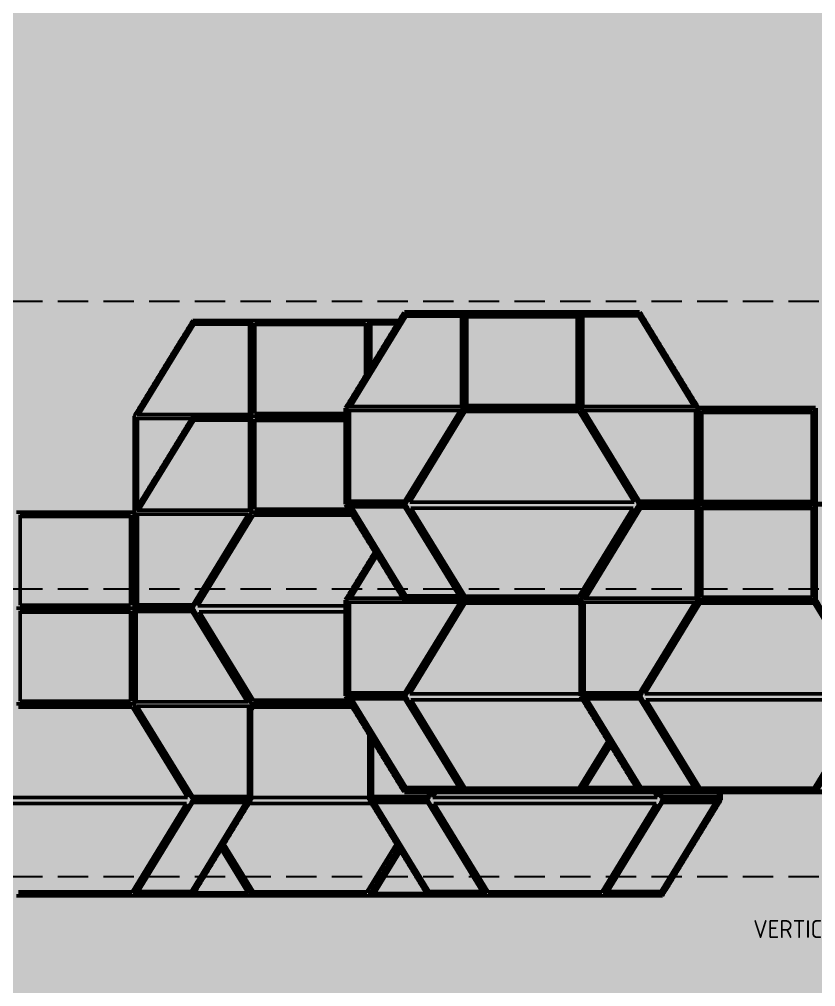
# Model space of a CAD drawing. Header units: millimetres. Extents: x 401 to 30661, y 2016 to 22119.
# Drawn here: x 14839 to 15503, y 8406 to 9213 of the extents above; entities that cross this region are included whole.
import ezdxf

# ---------------------------------------------------------------- set-up
doc = ezdxf.new("R2010")
doc.units = ezdxf.units.MM
doc.linetypes.add('DASHEDX2', pattern=[38.1, 25.4, -12.7])
for name, color, linetype, lineweight, true_color in [('1ST', 51, 'Continuous', 50, 0x7debff), ('2ND', 201, 'Continuous', 35, 0x39ffb0), ('3RD', 140, 'Continuous', 25, 0x7debff), ('4TH DETAILS', 125, 'Continuous', 15, 0x39ffb0), ('TEXTS', 210, 'Continuous', 25, 0xe0f9ff)]:
    doc.layers.add(name, color=color, linetype=linetype, lineweight=lineweight, true_color=true_color)
doc.layers.add('BACKGROUND', color=7, linetype='Continuous', true_color=0x000000)
for name, color, linetype, lineweight, true_color, transparency in [('GLOW-CYAN', 7, 'Continuous', 100, 0x7debff, 0.8), ('GLOW-CYAN-2', 7, 'Continuous', 50, 0x7debff, 0.8), ('GLOW-EMERALD', 7, 'Continuous', 70, 0x39ffb0, 0.8), ('GLOW-EMERALD-2', 7, 'Continuous', 30, 0x39ffb0, 0.8)]:
    doc.layers.add(name, color=color, linetype=linetype, lineweight=lineweight, true_color=true_color, transparency=transparency)
doc.styles.get("Standard").update_dxf_attribs({"font": 'arial.ttf'})

msp = doc.modelspace()

# ---------------------------------------------------------------- hatches: boundary and pattern name
at = {"layer": 'BACKGROUND'}
h = msp.add_hatch(color=256, dxfattribs=at)
h.dxf.hatch_style = 1
h.paths.add_polyline_path([(400.723, 2015.745), (30660.634, 2015.745), (30660.634, 22119.328), (400.723, 22119.328)])

# ---------------------------------------------------------------- linework, layer by layer
at = {"layer": '1ST', "linetype": 'Continuous'}
for points in [[(15160.304, 8968.413), (15111.314, 8888.413)], [(15209.294, 8968.413), (15160.304, 8968.413)], [(15209.294, 8968.413), (15307.274, 8968.413)], [(15209.294, 8968.413), (15209.294, 8888.413)], [(15307.274, 8968.413), (15356.263, 8968.413)], [(15307.274, 8968.413), (15307.274, 8888.413)], [(15356.263, 8968.413), (15405.253, 8888.413)], [(15111.314, 8808.413), (15111.314, 8888.413)], [(15160.304, 8808.413), (15209.294, 8888.413)], [(15209.294, 8888.413), (15307.274, 8888.413)], [(15307.274, 8888.413), (15356.263, 8808.413)], [(15405.253, 8888.413), (15503.233, 8888.413)], [(15405.253, 8888.413), (15405.253, 8808.413)], [(15503.233, 8888.413), (15503.233, 8808.413)], [(15111.314, 8808.413), (15160.304, 8808.413)], [(15111.314, 8808.413), (15160.304, 8728.413)], [(15160.304, 8808.413), (15209.294, 8728.413)], [(15356.263, 8808.413), (15307.274, 8728.413)], [(15405.253, 8808.413), (15356.263, 8808.413)], [(15405.253, 8808.413), (15503.233, 8808.413)], [(15405.253, 8808.413), (15405.253, 8728.413)], [(15503.233, 8808.413), (15552.223, 8808.413)], [(15503.233, 8808.413), (15503.233, 8728.413)], [(15160.304, 8728.413), (15209.294, 8728.413)], [(15209.294, 8728.413), (15307.274, 8728.413)], [(15307.274, 8648.413), (15307.274, 8728.413)], [(15356.263, 8648.413), (15405.253, 8728.413)], [(15405.253, 8728.413), (15503.233, 8728.413)], [(15503.233, 8728.413), (15552.223, 8648.413)], [(15307.274, 8648.413), (15356.263, 8648.413)], [(15307.274, 8648.413), (15356.263, 8568.413)], [(15356.263, 8648.413), (15405.253, 8568.413)], [(15503.233, 8568.413), (15552.223, 8648.413)], [(15356.263, 8568.413), (15405.253, 8568.413)], [(15405.253, 8568.413), (15503.233, 8568.413)], [(15552.223, 8568.413), (15503.233, 8568.413)]]:
    msp.add_open_spline(points, degree=1, dxfattribs=at)
at = {"layer": '2ND', "linetype": 'Continuous'}
for points in [[(15135.809, 8768.413), (15111.314, 8728.413)], [(15111.314, 8648.413), (15111.314, 8728.413)], [(15160.304, 8648.413), (15209.294, 8728.413)], [(15111.314, 8648.413), (15160.304, 8648.413)], [(15111.314, 8648.413), (15160.304, 8568.413)], [(15160.304, 8648.413), (15209.294, 8568.413)], [(15307.274, 8568.413), (15331.769, 8608.413)], [(15160.304, 8568.413), (15209.294, 8568.413)], [(15209.294, 8568.413), (15307.274, 8568.413)], [(15356.263, 8568.413), (15307.274, 8568.413)]]:
    msp.add_open_spline(points, degree=1, dxfattribs=at)
at = {"layer": '3RD', "linetype": 'Continuous', "extrusion": (0, 1, -2e-16)}
for p, q in [((14937.796, 8884.471), (14983.528, 8959.15)), ((14938.659, 8883.379), (14984.752, 8958.65)), ((14984.752, 8958.65), (14983.528, 8959.15)), ((14983.528, 8959.15), (15029.259, 8959.15)), ((14984.752, 8958.65), (15030.888, 8958.65)), ((15029.259, 8959.15), (15030.888, 8959.15)), ((15030.888, 8959.15), (15030.888, 8956.49)), ((15035.428, 8959.434), (15127.586, 8959.434)), ((15035.428, 8884.187), (15035.428, 8959.434)), ((15127.586, 8958.263), (15035.428, 8958.263)), ((15114.573, 8891.073), (15160.304, 8965.753)), ((15115.435, 8889.982), (15161.529, 8965.253)), ((15127.586, 8959.434), (15127.586, 8914.984)), ((15132.126, 8922.398), (15132.126, 8959.15)), ((15132.126, 8959.15), (15154.632, 8959.15)), ((15154.448, 8958.85), (15132.126, 8958.85)), ((15161.529, 8965.253), (15160.304, 8965.753)), ((15160.304, 8965.753), (15206.036, 8965.753)), ((15161.529, 8965.253), (15207.665, 8965.253)), ((15206.036, 8965.753), (15207.665, 8965.753)), ((15207.665, 8965.753), (15207.665, 8963.092)), ((15207.665, 8963.092), (15207.665, 8889.982)), ((15212.205, 8966.036), (15304.363, 8966.036)), ((15212.205, 8890.79), (15212.205, 8966.036)), ((15304.363, 8964.865), (15212.205, 8964.865)), ((15304.363, 8966.036), (15304.363, 8890.79)), ((15308.903, 8891.073), (15308.903, 8965.753)), ((15308.903, 8965.753), (15354.634, 8965.753)), ((15355.529, 8965.453), (15308.903, 8965.453)), ((15354.634, 8965.753), (15356.263, 8965.753)), ((15355.529, 8965.453), (15356.263, 8965.753)), ((15401.7, 8890.055), (15355.529, 8965.453)), ((15356.263, 8965.753), (15402.619, 8890.055)), ((15030.888, 8956.49), (15030.888, 8883.379)), ((15112.944, 8886.639), (15114.168, 8886.139)), ((15112.944, 8811.073), (15112.944, 8886.639)), ((15206.579, 8886.639), (15112.944, 8886.639)), ((15113.904, 8889.982), (15114.573, 8891.073)), ((15113.904, 8889.982), (15207.665, 8889.982)), ((15114.168, 8811.073), (15114.168, 8886.139)), ((15206.579, 8886.639), (15161.933, 8813.734)), ((15165.192, 8811.073), (15210.923, 8885.753)), ((15210.923, 8885.753), (15302.386, 8885.753)), ((15304.363, 8890.79), (15212.205, 8890.79)), ((15302.386, 8885.753), (15305.645, 8885.753)), ((15305.645, 8885.753), (15351.919, 8810.187)), ((15308.903, 8890.055), (15308.903, 8891.073)), ((15308.903, 8890.055), (15402.619, 8890.055)), ((15356.263, 8811.073), (15309.989, 8886.639)), ((15403.624, 8886.639), (15309.989, 8886.639)), ((15402.889, 8886.339), (15403.624, 8886.639)), ((15402.889, 8811.073), (15402.889, 8886.339)), ((15403.624, 8886.639), (15403.624, 8885.753)), ((15403.624, 8885.753), (15403.624, 8811.073)), ((15408.164, 8886.036), (15500.322, 8886.036)), ((15408.164, 8810.79), (15408.164, 8886.036)), ((15500.322, 8886.036), (15500.322, 8810.79)), ((14936.167, 8880.037), (14937.392, 8879.537)), ((14936.167, 8804.471), (14936.167, 8880.037)), ((14982.442, 8880.037), (14936.167, 8880.037)), ((14937.128, 8883.379), (14937.796, 8884.471)), ((14937.128, 8883.379), (15030.888, 8883.379)), ((14937.392, 8806.471), (14937.392, 8879.537)), ((14937.796, 8804.471), (14983.528, 8879.15)), ((14938.659, 8803.379), (14984.752, 8878.65)), ((14984.752, 8878.65), (14983.528, 8879.15)), ((14983.528, 8879.15), (15029.259, 8879.15)), ((14984.752, 8878.65), (15030.888, 8878.65)), ((15029.259, 8879.15), (15030.888, 8879.15)), ((15030.888, 8879.15), (15030.888, 8876.49)), ((15111.314, 8884.187), (15035.428, 8884.187)), ((15035.428, 8879.434), (15111.314, 8879.434)), ((15035.428, 8804.187), (15035.428, 8879.434)), ((15111.314, 8878.263), (15035.428, 8878.263)), ((15500.322, 8884.865), (15408.164, 8884.865)), ((15030.888, 8876.49), (15030.888, 8803.379)), ((15161.933, 8813.734), (15160.304, 8811.073)), ((15160.304, 8811.073), (15112.944, 8811.073)), ((15160.26, 8730.863), (15114.181, 8806.109)), ((15114.181, 8806.109), (15160.26, 8806.109)), ((15116.332, 8806.109), (15161.694, 8732.034)), ((15160.26, 8806.109), (15160.304, 8806.036)), ((15160.304, 8806.036), (15206.339, 8730.863)), ((15164.649, 8810.187), (15165.192, 8811.073)), ((15164.649, 8810.187), (15351.919, 8810.187)), ((15210.923, 8731.073), (15165.503, 8805.244)), ((15351.065, 8805.244), (15165.503, 8805.244)), ((15210.923, 8731.573), (15165.809, 8805.244)), ((15351.065, 8805.244), (15305.645, 8731.073)), ((15350.758, 8805.244), (15305.645, 8731.573)), ((15310.532, 8731.073), (15356.263, 8805.753)), ((15311.395, 8729.982), (15357.488, 8805.253)), ((15357.893, 8811.073), (15356.263, 8811.073)), ((15357.488, 8805.253), (15356.263, 8805.753)), ((15356.263, 8805.753), (15401.995, 8805.753)), ((15357.488, 8805.253), (15403.624, 8805.253)), ((15403.624, 8811.073), (15357.893, 8811.073)), ((15401.995, 8805.753), (15403.624, 8805.753)), ((15403.624, 8805.753), (15403.624, 8803.092)), ((15500.322, 8810.79), (15408.164, 8810.79)), ((15408.164, 8806.036), (15500.322, 8806.036)), ((15408.164, 8730.79), (15408.164, 8806.036)), ((15500.322, 8804.865), (15408.164, 8804.865)), ((15500.322, 8806.036), (15500.322, 8730.79)), ((14839.469, 8799.434), (14931.627, 8799.434)), ((14839.469, 8724.187), (14839.469, 8799.434)), ((14931.627, 8798.263), (14839.469, 8798.263)), ((14931.627, 8799.434), (14931.627, 8724.187)), ((14936.167, 8800.037), (14937.392, 8799.537)), ((14936.167, 8724.471), (14936.167, 8800.037)), ((15029.802, 8800.037), (14936.167, 8800.037)), ((14937.128, 8803.379), (14937.796, 8804.471)), ((14937.128, 8803.379), (15030.888, 8803.379)), ((14937.392, 8724.471), (14937.392, 8799.537)), ((15029.802, 8800.037), (14985.157, 8727.131)), ((14988.415, 8724.471), (15034.147, 8799.15)), ((15034.147, 8799.15), (15116.987, 8799.15)), ((15113.902, 8804.187), (15035.428, 8804.187)), ((15403.624, 8803.092), (15403.624, 8729.982)), ((15114.573, 8731.073), (15136.624, 8767.083)), ((15115.435, 8729.982), (15137.389, 8765.833)), ((14931.627, 8724.187), (14839.469, 8724.187)), ((14983.528, 8724.471), (14936.167, 8724.471)), ((14985.157, 8727.131), (14983.528, 8724.471)), ((14987.872, 8723.584), (14988.415, 8724.471)), ((15112.944, 8726.639), (15114.168, 8726.139)), ((15112.944, 8651.073), (15112.944, 8726.639)), ((15206.579, 8726.639), (15112.944, 8726.639)), ((15113.904, 8729.982), (15114.573, 8731.073)), ((15113.904, 8729.982), (15159.343, 8729.982)), ((15114.168, 8651.073), (15114.168, 8726.139)), ((15161.694, 8732.034), (15160.26, 8730.863)), ((15160.304, 8730.863), (15160.26, 8730.863)), ((15206.339, 8730.863), (15160.304, 8730.863)), ((15161.694, 8732.034), (15205.621, 8732.034)), ((15206.579, 8726.639), (15161.933, 8653.734)), ((15165.192, 8651.073), (15210.923, 8725.753)), ((15210.923, 8731.073), (15210.923, 8731.573)), ((15305.645, 8731.573), (15210.923, 8731.573)), ((15302.386, 8731.073), (15210.923, 8731.073)), ((15210.923, 8725.753), (15302.386, 8725.753)), ((15305.645, 8731.073), (15302.386, 8731.073)), ((15302.386, 8725.753), (15305.645, 8725.753)), ((15305.645, 8731.073), (15305.645, 8731.573)), ((15305.645, 8725.753), (15307.274, 8723.092)), ((15308.903, 8726.639), (15310.128, 8726.139)), ((15308.903, 8651.073), (15308.903, 8726.639)), ((15402.538, 8726.639), (15308.903, 8726.639)), ((15309.864, 8729.982), (15310.532, 8731.073)), ((15309.864, 8729.982), (15403.624, 8729.982)), ((15310.128, 8651.073), (15310.128, 8726.139)), ((15402.538, 8726.639), (15357.893, 8653.734)), ((15361.151, 8651.073), (15406.882, 8725.753)), ((15406.882, 8725.753), (15498.345, 8725.753)), ((15500.322, 8730.79), (15408.164, 8730.79)), ((15498.345, 8725.753), (15501.604, 8725.753)), ((15501.604, 8725.753), (15547.878, 8650.187)), ((14839.469, 8719.434), (14931.627, 8719.434)), ((14839.469, 8644.187), (14839.469, 8719.434)), ((14931.627, 8718.263), (14839.469, 8718.263)), ((14931.627, 8719.434), (14931.627, 8644.187)), ((14936.167, 8644.471), (14936.167, 8719.15)), ((14936.167, 8719.15), (14981.898, 8719.15)), ((14982.793, 8718.85), (14936.167, 8718.85)), ((14981.898, 8719.15), (14983.528, 8719.15)), ((14982.793, 8718.85), (14983.528, 8719.15)), ((15028.964, 8643.452), (14982.793, 8718.85)), ((14983.528, 8719.15), (15029.883, 8643.452)), ((14987.872, 8723.584), (15111.314, 8723.584)), ((15034.147, 8644.471), (14988.726, 8718.642)), ((15111.314, 8718.642), (14988.726, 8718.642)), ((15034.147, 8644.971), (14989.033, 8718.642)), ((15161.933, 8653.734), (15160.304, 8651.073)), ((15357.893, 8653.734), (15356.263, 8651.073)), ((14931.627, 8644.187), (14839.469, 8644.187)), ((14936.167, 8643.452), (14936.167, 8644.471)), ((14936.167, 8643.452), (15029.883, 8643.452)), ((15113.422, 8644.971), (15034.147, 8644.971)), ((15034.147, 8644.471), (15034.147, 8644.971)), ((15113.729, 8644.471), (15034.147, 8644.471)), ((15160.304, 8651.073), (15112.944, 8651.073)), ((15160.26, 8570.863), (15114.181, 8646.109)), ((15114.181, 8646.109), (15160.26, 8646.109)), ((15116.332, 8646.109), (15161.694, 8572.034)), ((15160.26, 8646.109), (15160.304, 8646.036)), ((15160.304, 8646.036), (15206.339, 8570.863)), ((15164.649, 8650.187), (15165.192, 8651.073)), ((15164.649, 8650.187), (15307.274, 8650.187)), ((15210.923, 8571.073), (15165.503, 8645.244)), ((15309.214, 8645.244), (15165.503, 8645.244)), ((15210.923, 8571.573), (15165.809, 8645.244)), ((15356.263, 8651.073), (15308.903, 8651.073)), ((15356.219, 8570.863), (15310.14, 8646.109)), ((15310.14, 8646.109), (15356.219, 8646.109)), ((15312.291, 8646.109), (15357.653, 8572.034)), ((15356.219, 8646.109), (15356.263, 8646.036)), ((15356.263, 8646.036), (15402.298, 8570.863)), ((15360.608, 8650.187), (15361.151, 8651.073)), ((15360.608, 8650.187), (15547.878, 8650.187)), ((15406.882, 8571.073), (15361.462, 8645.244)), ((15547.024, 8645.244), (15361.462, 8645.244)), ((15406.882, 8571.573), (15361.768, 8645.244)), ((15547.024, 8645.244), (15501.604, 8571.073)), ((15546.718, 8645.244), (15501.604, 8571.573)), ((14838.187, 8639.15), (14929.65, 8639.15)), ((14929.65, 8639.15), (14932.909, 8639.15)), ((14932.909, 8639.15), (14979.183, 8563.584)), ((14983.528, 8564.471), (14937.253, 8640.037)), ((15030.888, 8640.037), (14937.253, 8640.037)), ((15030.153, 8639.737), (15030.888, 8640.037)), ((15030.153, 8564.471), (15030.153, 8639.737)), ((15030.888, 8640.037), (15030.888, 8639.15)), ((15030.888, 8639.15), (15030.888, 8564.471)), ((15032.517, 8636.49), (15034.147, 8639.15)), ((15034.147, 8639.15), (15116.987, 8639.15)), ((15038.527, 8641.608), (15038.527, 8641.295)), ((15038.527, 8641.295), (15115.673, 8641.295)), ((15038.527, 8641.238), (15038.527, 8641.295)), ((15115.708, 8641.238), (15038.527, 8641.238)), ((15132.126, 8564.471), (15132.126, 8614.428)), ((15133.351, 8564.471), (15133.351, 8612.428)), ((15329.986, 8611.323), (15305.645, 8571.573)), ((15330.139, 8611.073), (15305.645, 8571.073)), ((15310.185, 8570.79), (15332.496, 8607.225)), ((15161.694, 8572.034), (15160.26, 8570.863)), ((15160.304, 8570.863), (15160.26, 8570.863)), ((15206.339, 8570.863), (15160.304, 8570.863)), ((15161.694, 8572.034), (15205.621, 8572.034)), ((15210.923, 8571.073), (15210.923, 8571.573)), ((15305.645, 8571.573), (15210.923, 8571.573)), ((15302.386, 8571.073), (15210.923, 8571.073)), ((15305.645, 8571.073), (15302.386, 8571.073)), ((15305.645, 8571.073), (15305.645, 8571.573)), ((15354.808, 8570.79), (15310.185, 8570.79)), ((15310.902, 8571.961), (15354.091, 8571.961)), ((15357.653, 8572.034), (15356.219, 8570.863)), ((15356.263, 8570.863), (15356.219, 8570.863)), ((15402.298, 8570.863), (15356.263, 8570.863)), ((15357.653, 8572.034), (15401.581, 8572.034)), ((15406.882, 8571.073), (15406.882, 8571.573)), ((15501.604, 8571.573), (15406.882, 8571.573)), ((15498.345, 8571.073), (15406.882, 8571.073)), ((15501.604, 8571.073), (15498.345, 8571.073)), ((15501.604, 8571.073), (15501.604, 8571.573)), ((14791.913, 8563.584), (14979.183, 8563.584)), ((14985.157, 8564.471), (14983.528, 8564.471)), ((15030.888, 8564.471), (14985.157, 8564.471)), ((15032.517, 8563.584), (15130.497, 8563.584)), ((15179.487, 8564.471), (15132.126, 8564.471)), ((15181.116, 8567.131), (15179.487, 8564.471)), ((15181.901, 8568.413), (15181.116, 8567.131)), ((15183.831, 8563.584), (15184.374, 8564.471)), ((15183.831, 8563.584), (15371.102, 8563.584)), ((15184.374, 8564.471), (15186.788, 8568.413)), ((15368.144, 8568.413), (15371.102, 8563.584)), ((15375.446, 8564.471), (15373.032, 8568.413)), ((15377.075, 8564.471), (15375.446, 8564.471)), ((15422.807, 8564.471), (15377.075, 8564.471)), ((15422.072, 8564.471), (15422.072, 8568.413)), ((15422.807, 8568.413), (15422.807, 8564.471)), ((14978.329, 8558.642), (14792.767, 8558.642)), ((14978.023, 8558.642), (14932.909, 8484.971)), ((14978.329, 8558.642), (14932.909, 8484.471)), ((14937.449, 8484.187), (14983.528, 8559.434)), ((14982.093, 8485.358), (15027.455, 8559.434)), ((14983.528, 8559.434), (15029.607, 8559.434)), ((15029.607, 8559.434), (14983.528, 8484.187)), ((15132.438, 8558.642), (15030.577, 8558.642)), ((15179.442, 8484.26), (15133.363, 8559.507)), ((15133.363, 8559.507), (15179.442, 8559.507)), ((15135.515, 8559.507), (15180.877, 8485.431)), ((15179.442, 8559.507), (15179.487, 8559.434)), ((15179.487, 8559.434), (15225.521, 8484.26)), ((15230.106, 8484.471), (15184.686, 8558.642)), ((15370.247, 8558.642), (15184.686, 8558.642)), ((15230.106, 8484.971), (15184.992, 8558.642)), ((15370.247, 8558.642), (15324.827, 8484.471)), ((15369.941, 8558.642), (15324.827, 8484.971)), ((15329.367, 8484.187), (15375.446, 8559.434)), ((15374.012, 8485.358), (15419.373, 8559.434)), ((15375.446, 8559.434), (15421.525, 8559.434)), ((15421.525, 8559.434), (15375.446, 8484.187)), ((15034.095, 8483.71), (15009.393, 8524.049)), ((15009.446, 8524.135), (15034.166, 8483.768)), ((15034.147, 8484.471), (15009.652, 8524.471)), ((15034.147, 8484.971), (15009.805, 8524.721)), ((15153.21, 8524.721), (15128.868, 8484.971)), ((15153.363, 8524.471), (15128.868, 8484.471)), ((15007.295, 8520.622), (15029.562, 8484.26)), ((15133.408, 8484.187), (15155.72, 8520.622)), ((15135.002, 8483.695), (15156.667, 8519.075)), ((15156.72, 8518.988), (15135.072, 8483.638)), ((14932.909, 8484.971), (14838.187, 8484.971)), ((14929.65, 8484.471), (14838.187, 8484.471)), ((14932.909, 8484.471), (14929.65, 8484.471)), ((14932.909, 8484.471), (14932.909, 8484.971)), ((14983.528, 8484.187), (14937.449, 8484.187)), ((14938.166, 8485.358), (14982.093, 8485.358)), ((14982.093, 8485.358), (14983.528, 8484.187)), ((15029.562, 8484.26), (14985.028, 8484.26)), ((14986.354, 8486.425), (14987.042, 8485.301)), ((15033.904, 8483.71), (15034.095, 8483.71)), ((15034.095, 8483.71), (15034.166, 8483.768)), ((15128.868, 8484.971), (15034.147, 8484.971)), ((15034.147, 8484.471), (15034.147, 8484.971)), ((15125.61, 8484.471), (15034.147, 8484.471)), ((15128.868, 8484.471), (15125.61, 8484.471)), ((15128.868, 8484.471), (15128.868, 8484.971)), ((15135.303, 8484.187), (15133.408, 8484.187)), ((15134.878, 8486.587), (15136.772, 8486.587)), ((15135.072, 8483.638), (15135.002, 8483.695)), ((15135.072, 8483.638), (15178.368, 8483.638)), ((15180.877, 8485.431), (15179.442, 8484.26)), ((15179.487, 8484.26), (15179.442, 8484.26)), ((15225.521, 8484.26), (15179.487, 8484.26)), ((15180.877, 8485.431), (15224.804, 8485.431)), ((15230.106, 8484.471), (15230.106, 8484.971)), ((15324.827, 8484.971), (15230.106, 8484.971)), ((15321.569, 8484.471), (15230.106, 8484.471)), ((15324.827, 8484.471), (15321.569, 8484.471)), ((15324.827, 8484.471), (15324.827, 8484.971)), ((15375.446, 8484.187), (15329.367, 8484.187)), ((15330.084, 8485.358), (15374.012, 8485.358)), ((15374.012, 8485.358), (15375.446, 8484.187))]:
    msp.add_line(p, q, dxfattribs=at)
at = {"layer": '3RD', "linetype": 'Continuous'}
for points in [[(14983.528, 8961.811), (14934.538, 8881.811)], [(15032.517, 8961.811), (14983.528, 8961.811)], [(15032.517, 8961.811), (15130.497, 8961.811)], [(15032.517, 8961.811), (15032.517, 8881.811)], [(15130.497, 8961.811), (15156.261, 8961.811)], [(15130.497, 8961.811), (15130.497, 8919.738)], [(15405.253, 8808.413), (15405.253, 8888.413)], [(14983.528, 8881.811), (14934.538, 8801.811)], [(14934.538, 8801.811), (14934.538, 8881.811)], [(15032.517, 8881.811), (14983.528, 8881.811)], [(15032.517, 8881.811), (15111.314, 8881.811)], [(15032.517, 8881.811), (15032.517, 8801.811)], [(15307.274, 8728.413), (15356.263, 8808.413)], [(14836.558, 8801.811), (14934.538, 8801.811)], [(14934.538, 8721.811), (14934.538, 8801.811)], [(14934.538, 8801.811), (14934.538, 8721.811)], [(14983.528, 8721.811), (15032.517, 8801.811)], [(15032.517, 8801.811), (15115.358, 8801.811)], [(14836.558, 8721.811), (14934.538, 8721.811)], [(14934.538, 8721.811), (14983.528, 8721.811)], [(14934.538, 8721.811), (14934.538, 8641.811)], [(14983.528, 8721.811), (15032.517, 8641.811)], [(14983.528, 8721.811), (15032.517, 8641.811)], [(14836.558, 8641.811), (14934.538, 8641.811)], [(14934.538, 8641.811), (14983.528, 8561.811)], [(15032.517, 8641.811), (15115.358, 8641.811)], [(15032.517, 8561.811), (15032.517, 8641.811)], [(15130.497, 8561.811), (15130.497, 8617.088)], [(15179.487, 8561.811), (15183.53, 8568.413)], [(15371.403, 8568.413), (15375.446, 8561.811)], [(15424.436, 8561.811), (15424.436, 8568.413)], [(14934.538, 8481.811), (14983.528, 8561.811)], [(14983.528, 8481.811), (15032.517, 8561.811)], [(15032.517, 8561.811), (14983.528, 8561.811)], [(15130.497, 8561.811), (15179.487, 8561.811)], [(15130.497, 8561.811), (15179.487, 8481.811)], [(15179.487, 8561.811), (15228.477, 8481.811)], [(15326.456, 8481.811), (15375.446, 8561.811)], [(15375.446, 8481.811), (15424.436, 8561.811)], [(15424.436, 8561.811), (15375.446, 8561.811)], [(15008.022, 8521.811), (15032.517, 8481.811)], [(15130.497, 8481.811), (15154.992, 8521.811)], [(14836.558, 8481.811), (14934.538, 8481.811)], [(14983.528, 8481.811), (14934.538, 8481.811)], [(14983.528, 8481.811), (15032.517, 8481.811)], [(15032.517, 8481.811), (15130.497, 8481.811)], [(15179.487, 8481.811), (15130.497, 8481.811)], [(15179.487, 8481.811), (15228.477, 8481.811)], [(15228.477, 8481.811), (15326.456, 8481.811)], [(15375.446, 8481.811), (15326.456, 8481.811)]]:
    msp.add_open_spline(points, degree=1, dxfattribs=at)
at = {"layer": '4TH DETAILS', "linetype": 'DASHEDX2'}
for p, q in [((18249.126, 8977.473), (14249.126, 8977.473)), ((18249.126, 8737.473), (14249.126, 8737.473)), ((18249.126, 8497.473), (14249.126, 8497.473))]:
    msp.add_line(p, q, dxfattribs=at)
at = {"layer": 'GLOW-CYAN', "linetype": 'Continuous'}
for points in [[(15160.304, 8968.413), (15111.314, 8888.413)], [(15209.294, 8968.413), (15160.304, 8968.413)], [(15209.294, 8968.413), (15307.274, 8968.413)], [(15209.294, 8968.413), (15209.294, 8888.413)], [(15307.274, 8968.413), (15356.263, 8968.413)], [(15307.274, 8968.413), (15307.274, 8888.413)], [(15356.263, 8968.413), (15405.253, 8888.413)], [(15111.314, 8808.413), (15111.314, 8888.413)], [(15160.304, 8808.413), (15209.294, 8888.413)], [(15209.294, 8888.413), (15307.274, 8888.413)], [(15307.274, 8888.413), (15356.263, 8808.413)], [(15405.253, 8888.413), (15503.233, 8888.413)], [(15405.253, 8888.413), (15405.253, 8808.413)], [(15503.233, 8888.413), (15503.233, 8808.413)], [(15111.314, 8808.413), (15160.304, 8808.413)], [(15111.314, 8808.413), (15160.304, 8728.413)], [(15160.304, 8808.413), (15209.294, 8728.413)], [(15356.263, 8808.413), (15307.274, 8728.413)], [(15405.253, 8808.413), (15356.263, 8808.413)], [(15405.253, 8808.413), (15503.233, 8808.413)], [(15405.253, 8808.413), (15405.253, 8728.413)], [(15503.233, 8808.413), (15552.223, 8808.413)], [(15503.233, 8808.413), (15503.233, 8728.413)], [(15160.304, 8728.413), (15209.294, 8728.413)], [(15209.294, 8728.413), (15307.274, 8728.413)], [(15307.274, 8648.413), (15307.274, 8728.413)], [(15356.263, 8648.413), (15405.253, 8728.413)], [(15405.253, 8728.413), (15503.233, 8728.413)], [(15503.233, 8728.413), (15552.223, 8648.413)], [(15307.274, 8648.413), (15356.263, 8648.413)], [(15307.274, 8648.413), (15356.263, 8568.413)], [(15356.263, 8648.413), (15405.253, 8568.413)], [(15503.233, 8568.413), (15552.223, 8648.413)], [(15356.263, 8568.413), (15405.253, 8568.413)], [(15405.253, 8568.413), (15503.233, 8568.413)], [(15552.223, 8568.413), (15503.233, 8568.413)]]:
    msp.add_open_spline(points, degree=1, dxfattribs=at)
at = {"layer": 'GLOW-CYAN-2', "linetype": 'Continuous', "extrusion": (0, 1, -2e-16)}
for p, q in [((14937.796, 8884.471), (14983.528, 8959.15)), ((14938.659, 8883.379), (14984.752, 8958.65)), ((14984.752, 8958.65), (14983.528, 8959.15)), ((14983.528, 8959.15), (15029.259, 8959.15)), ((14984.752, 8958.65), (15030.888, 8958.65)), ((15029.259, 8959.15), (15030.888, 8959.15)), ((15030.888, 8959.15), (15030.888, 8956.49)), ((15035.428, 8959.434), (15127.586, 8959.434)), ((15035.428, 8884.187), (15035.428, 8959.434)), ((15127.586, 8958.263), (15035.428, 8958.263)), ((15114.573, 8891.073), (15160.304, 8965.753)), ((15115.435, 8889.982), (15161.529, 8965.253)), ((15127.586, 8959.434), (15127.586, 8914.984)), ((15132.126, 8922.398), (15132.126, 8959.15)), ((15132.126, 8959.15), (15154.632, 8959.15)), ((15154.448, 8958.85), (15132.126, 8958.85)), ((15161.529, 8965.253), (15160.304, 8965.753)), ((15160.304, 8965.753), (15206.036, 8965.753)), ((15161.529, 8965.253), (15207.665, 8965.253)), ((15206.036, 8965.753), (15207.665, 8965.753)), ((15207.665, 8965.753), (15207.665, 8963.092)), ((15207.665, 8963.092), (15207.665, 8889.982)), ((15212.205, 8966.036), (15304.363, 8966.036)), ((15212.205, 8890.79), (15212.205, 8966.036)), ((15304.363, 8964.865), (15212.205, 8964.865)), ((15304.363, 8966.036), (15304.363, 8890.79)), ((15308.903, 8891.073), (15308.903, 8965.753)), ((15308.903, 8965.753), (15354.634, 8965.753)), ((15355.529, 8965.453), (15308.903, 8965.453)), ((15354.634, 8965.753), (15356.263, 8965.753)), ((15355.529, 8965.453), (15356.263, 8965.753)), ((15401.7, 8890.055), (15355.529, 8965.453)), ((15356.263, 8965.753), (15402.619, 8890.055)), ((15030.888, 8956.49), (15030.888, 8883.379)), ((15112.944, 8886.639), (15114.168, 8886.139)), ((15112.944, 8811.073), (15112.944, 8886.639)), ((15206.579, 8886.639), (15112.944, 8886.639)), ((15113.904, 8889.982), (15114.573, 8891.073)), ((15113.904, 8889.982), (15207.665, 8889.982)), ((15114.168, 8811.073), (15114.168, 8886.139)), ((15206.579, 8886.639), (15161.933, 8813.734)), ((15165.192, 8811.073), (15210.923, 8885.753)), ((15210.923, 8885.753), (15302.386, 8885.753)), ((15304.363, 8890.79), (15212.205, 8890.79)), ((15302.386, 8885.753), (15305.645, 8885.753)), ((15305.645, 8885.753), (15351.919, 8810.187)), ((15308.903, 8890.055), (15308.903, 8891.073)), ((15308.903, 8890.055), (15402.619, 8890.055)), ((15356.263, 8811.073), (15309.989, 8886.639)), ((15403.624, 8886.639), (15309.989, 8886.639)), ((15402.889, 8886.339), (15403.624, 8886.639)), ((15402.889, 8811.073), (15402.889, 8886.339)), ((15403.624, 8886.639), (15403.624, 8885.753)), ((15403.624, 8885.753), (15403.624, 8811.073)), ((15408.164, 8886.036), (15500.322, 8886.036)), ((15408.164, 8810.79), (15408.164, 8886.036)), ((15500.322, 8886.036), (15500.322, 8810.79)), ((14936.167, 8880.037), (14937.392, 8879.537)), ((14936.167, 8804.471), (14936.167, 8880.037)), ((14982.442, 8880.037), (14936.167, 8880.037)), ((14937.128, 8883.379), (14937.796, 8884.471)), ((14937.128, 8883.379), (15030.888, 8883.379)), ((14937.392, 8806.471), (14937.392, 8879.537)), ((14937.796, 8804.471), (14983.528, 8879.15)), ((14938.659, 8803.379), (14984.752, 8878.65)), ((14984.752, 8878.65), (14983.528, 8879.15)), ((14983.528, 8879.15), (15029.259, 8879.15)), ((14984.752, 8878.65), (15030.888, 8878.65)), ((15029.259, 8879.15), (15030.888, 8879.15)), ((15030.888, 8879.15), (15030.888, 8876.49)), ((15111.314, 8884.187), (15035.428, 8884.187)), ((15035.428, 8879.434), (15111.314, 8879.434)), ((15035.428, 8804.187), (15035.428, 8879.434)), ((15111.314, 8878.263), (15035.428, 8878.263)), ((15500.322, 8884.865), (15408.164, 8884.865)), ((15030.888, 8876.49), (15030.888, 8803.379)), ((15161.933, 8813.734), (15160.304, 8811.073)), ((15160.304, 8811.073), (15112.944, 8811.073)), ((15160.26, 8730.863), (15114.181, 8806.109)), ((15114.181, 8806.109), (15160.26, 8806.109)), ((15116.332, 8806.109), (15161.694, 8732.034)), ((15160.26, 8806.109), (15160.304, 8806.036)), ((15160.304, 8806.036), (15206.339, 8730.863)), ((15164.649, 8810.187), (15165.192, 8811.073)), ((15164.649, 8810.187), (15351.919, 8810.187)), ((15210.923, 8731.073), (15165.503, 8805.244)), ((15351.065, 8805.244), (15165.503, 8805.244)), ((15210.923, 8731.573), (15165.809, 8805.244)), ((15351.065, 8805.244), (15305.645, 8731.073)), ((15350.758, 8805.244), (15305.645, 8731.573)), ((15310.532, 8731.073), (15356.263, 8805.753)), ((15311.395, 8729.982), (15357.488, 8805.253)), ((15357.893, 8811.073), (15356.263, 8811.073)), ((15357.488, 8805.253), (15356.263, 8805.753)), ((15356.263, 8805.753), (15401.995, 8805.753)), ((15357.488, 8805.253), (15403.624, 8805.253)), ((15403.624, 8811.073), (15357.893, 8811.073)), ((15401.995, 8805.753), (15403.624, 8805.753)), ((15403.624, 8805.753), (15403.624, 8803.092)), ((15500.322, 8810.79), (15408.164, 8810.79)), ((15408.164, 8806.036), (15500.322, 8806.036)), ((15408.164, 8730.79), (15408.164, 8806.036)), ((15500.322, 8804.865), (15408.164, 8804.865)), ((15500.322, 8806.036), (15500.322, 8730.79)), ((14839.469, 8799.434), (14931.627, 8799.434)), ((14839.469, 8724.187), (14839.469, 8799.434)), ((14931.627, 8798.263), (14839.469, 8798.263)), ((14931.627, 8799.434), (14931.627, 8724.187)), ((14936.167, 8800.037), (14937.392, 8799.537)), ((14936.167, 8724.471), (14936.167, 8800.037)), ((15029.802, 8800.037), (14936.167, 8800.037)), ((14937.128, 8803.379), (14937.796, 8804.471)), ((14937.128, 8803.379), (15030.888, 8803.379)), ((14937.392, 8724.471), (14937.392, 8799.537)), ((15029.802, 8800.037), (14985.157, 8727.131)), ((14988.415, 8724.471), (15034.147, 8799.15)), ((15034.147, 8799.15), (15116.987, 8799.15)), ((15113.902, 8804.187), (15035.428, 8804.187)), ((15403.624, 8803.092), (15403.624, 8729.982)), ((15114.573, 8731.073), (15136.624, 8767.083)), ((15115.435, 8729.982), (15137.389, 8765.833)), ((14931.627, 8724.187), (14839.469, 8724.187)), ((14983.528, 8724.471), (14936.167, 8724.471)), ((14985.157, 8727.131), (14983.528, 8724.471)), ((14987.872, 8723.584), (14988.415, 8724.471)), ((15112.944, 8726.639), (15114.168, 8726.139)), ((15112.944, 8651.073), (15112.944, 8726.639)), ((15206.579, 8726.639), (15112.944, 8726.639)), ((15113.904, 8729.982), (15114.573, 8731.073)), ((15113.904, 8729.982), (15159.343, 8729.982)), ((15114.168, 8651.073), (15114.168, 8726.139)), ((15161.694, 8732.034), (15160.26, 8730.863)), ((15160.304, 8730.863), (15160.26, 8730.863)), ((15206.339, 8730.863), (15160.304, 8730.863)), ((15161.694, 8732.034), (15205.621, 8732.034)), ((15206.579, 8726.639), (15161.933, 8653.734)), ((15165.192, 8651.073), (15210.923, 8725.753)), ((15210.923, 8731.073), (15210.923, 8731.573)), ((15305.645, 8731.573), (15210.923, 8731.573)), ((15302.386, 8731.073), (15210.923, 8731.073)), ((15210.923, 8725.753), (15302.386, 8725.753)), ((15305.645, 8731.073), (15302.386, 8731.073)), ((15302.386, 8725.753), (15305.645, 8725.753)), ((15305.645, 8731.073), (15305.645, 8731.573)), ((15305.645, 8725.753), (15307.274, 8723.092)), ((15308.903, 8726.639), (15310.128, 8726.139)), ((15308.903, 8651.073), (15308.903, 8726.639)), ((15402.538, 8726.639), (15308.903, 8726.639)), ((15309.864, 8729.982), (15310.532, 8731.073)), ((15309.864, 8729.982), (15403.624, 8729.982)), ((15310.128, 8651.073), (15310.128, 8726.139)), ((15402.538, 8726.639), (15357.893, 8653.734)), ((15361.151, 8651.073), (15406.882, 8725.753)), ((15406.882, 8725.753), (15498.345, 8725.753)), ((15500.322, 8730.79), (15408.164, 8730.79)), ((15498.345, 8725.753), (15501.604, 8725.753)), ((15501.604, 8725.753), (15547.878, 8650.187)), ((14839.469, 8719.434), (14931.627, 8719.434)), ((14839.469, 8644.187), (14839.469, 8719.434)), ((14931.627, 8718.263), (14839.469, 8718.263)), ((14931.627, 8719.434), (14931.627, 8644.187)), ((14936.167, 8644.471), (14936.167, 8719.15)), ((14936.167, 8719.15), (14981.898, 8719.15)), ((14982.793, 8718.85), (14936.167, 8718.85)), ((14981.898, 8719.15), (14983.528, 8719.15)), ((14982.793, 8718.85), (14983.528, 8719.15)), ((15028.964, 8643.452), (14982.793, 8718.85)), ((14983.528, 8719.15), (15029.883, 8643.452)), ((14987.872, 8723.584), (15111.314, 8723.584)), ((15034.147, 8644.471), (14988.726, 8718.642)), ((15111.314, 8718.642), (14988.726, 8718.642)), ((15034.147, 8644.971), (14989.033, 8718.642)), ((15161.933, 8653.734), (15160.304, 8651.073)), ((15357.893, 8653.734), (15356.263, 8651.073)), ((14931.627, 8644.187), (14839.469, 8644.187)), ((14936.167, 8643.452), (14936.167, 8644.471)), ((14936.167, 8643.452), (15029.883, 8643.452)), ((15113.422, 8644.971), (15034.147, 8644.971)), ((15034.147, 8644.471), (15034.147, 8644.971)), ((15113.729, 8644.471), (15034.147, 8644.471)), ((15160.304, 8651.073), (15112.944, 8651.073)), ((15160.26, 8570.863), (15114.181, 8646.109)), ((15114.181, 8646.109), (15160.26, 8646.109)), ((15116.332, 8646.109), (15161.694, 8572.034)), ((15160.26, 8646.109), (15160.304, 8646.036)), ((15160.304, 8646.036), (15206.339, 8570.863)), ((15164.649, 8650.187), (15165.192, 8651.073)), ((15164.649, 8650.187), (15307.274, 8650.187)), ((15210.923, 8571.073), (15165.503, 8645.244)), ((15309.214, 8645.244), (15165.503, 8645.244)), ((15210.923, 8571.573), (15165.809, 8645.244)), ((15356.263, 8651.073), (15308.903, 8651.073)), ((15356.219, 8570.863), (15310.14, 8646.109)), ((15310.14, 8646.109), (15356.219, 8646.109)), ((15312.291, 8646.109), (15357.653, 8572.034)), ((15356.219, 8646.109), (15356.263, 8646.036)), ((15356.263, 8646.036), (15402.298, 8570.863)), ((15360.608, 8650.187), (15361.151, 8651.073)), ((15360.608, 8650.187), (15547.878, 8650.187)), ((15406.882, 8571.073), (15361.462, 8645.244)), ((15547.024, 8645.244), (15361.462, 8645.244)), ((15406.882, 8571.573), (15361.768, 8645.244)), ((15547.024, 8645.244), (15501.604, 8571.073)), ((15546.718, 8645.244), (15501.604, 8571.573)), ((14838.187, 8639.15), (14929.65, 8639.15)), ((14929.65, 8639.15), (14932.909, 8639.15)), ((14932.909, 8639.15), (14979.183, 8563.584)), ((14983.528, 8564.471), (14937.253, 8640.037)), ((15030.888, 8640.037), (14937.253, 8640.037)), ((15030.153, 8639.737), (15030.888, 8640.037)), ((15030.153, 8564.471), (15030.153, 8639.737)), ((15030.888, 8640.037), (15030.888, 8639.15)), ((15030.888, 8639.15), (15030.888, 8564.471)), ((15032.517, 8636.49), (15034.147, 8639.15)), ((15034.147, 8639.15), (15116.987, 8639.15)), ((15038.527, 8641.608), (15038.527, 8641.295)), ((15038.527, 8641.295), (15115.673, 8641.295)), ((15038.527, 8641.238), (15038.527, 8641.295)), ((15115.708, 8641.238), (15038.527, 8641.238)), ((15132.126, 8564.471), (15132.126, 8614.428)), ((15133.351, 8564.471), (15133.351, 8612.428)), ((15329.986, 8611.323), (15305.645, 8571.573)), ((15330.139, 8611.073), (15305.645, 8571.073)), ((15310.185, 8570.79), (15332.496, 8607.225)), ((15161.694, 8572.034), (15160.26, 8570.863)), ((15160.304, 8570.863), (15160.26, 8570.863)), ((15206.339, 8570.863), (15160.304, 8570.863)), ((15161.694, 8572.034), (15205.621, 8572.034)), ((15210.923, 8571.073), (15210.923, 8571.573)), ((15305.645, 8571.573), (15210.923, 8571.573)), ((15302.386, 8571.073), (15210.923, 8571.073)), ((15305.645, 8571.073), (15302.386, 8571.073)), ((15305.645, 8571.073), (15305.645, 8571.573)), ((15354.808, 8570.79), (15310.185, 8570.79)), ((15310.902, 8571.961), (15354.091, 8571.961)), ((15357.653, 8572.034), (15356.219, 8570.863)), ((15356.263, 8570.863), (15356.219, 8570.863)), ((15402.298, 8570.863), (15356.263, 8570.863)), ((15357.653, 8572.034), (15401.581, 8572.034)), ((15406.882, 8571.073), (15406.882, 8571.573)), ((15501.604, 8571.573), (15406.882, 8571.573)), ((15498.345, 8571.073), (15406.882, 8571.073)), ((15501.604, 8571.073), (15498.345, 8571.073)), ((15501.604, 8571.073), (15501.604, 8571.573)), ((14791.913, 8563.584), (14979.183, 8563.584)), ((14985.157, 8564.471), (14983.528, 8564.471)), ((15030.888, 8564.471), (14985.157, 8564.471)), ((15032.517, 8563.584), (15130.497, 8563.584)), ((15179.487, 8564.471), (15132.126, 8564.471)), ((15181.116, 8567.131), (15179.487, 8564.471)), ((15181.901, 8568.413), (15181.116, 8567.131)), ((15183.831, 8563.584), (15184.374, 8564.471)), ((15183.831, 8563.584), (15371.102, 8563.584)), ((15184.374, 8564.471), (15186.788, 8568.413)), ((15368.144, 8568.413), (15371.102, 8563.584)), ((15375.446, 8564.471), (15373.032, 8568.413)), ((15377.075, 8564.471), (15375.446, 8564.471)), ((15422.807, 8564.471), (15377.075, 8564.471)), ((15422.072, 8564.471), (15422.072, 8568.413)), ((15422.807, 8568.413), (15422.807, 8564.471)), ((14978.329, 8558.642), (14792.767, 8558.642)), ((14978.023, 8558.642), (14932.909, 8484.971)), ((14978.329, 8558.642), (14932.909, 8484.471)), ((14937.449, 8484.187), (14983.528, 8559.434)), ((14982.093, 8485.358), (15027.455, 8559.434)), ((14983.528, 8559.434), (15029.607, 8559.434)), ((15029.607, 8559.434), (14983.528, 8484.187)), ((15132.438, 8558.642), (15030.577, 8558.642)), ((15179.442, 8484.26), (15133.363, 8559.507)), ((15133.363, 8559.507), (15179.442, 8559.507)), ((15135.515, 8559.507), (15180.877, 8485.431)), ((15179.442, 8559.507), (15179.487, 8559.434)), ((15179.487, 8559.434), (15225.521, 8484.26)), ((15230.106, 8484.471), (15184.686, 8558.642)), ((15370.247, 8558.642), (15184.686, 8558.642)), ((15230.106, 8484.971), (15184.992, 8558.642)), ((15370.247, 8558.642), (15324.827, 8484.471)), ((15369.941, 8558.642), (15324.827, 8484.971)), ((15329.367, 8484.187), (15375.446, 8559.434)), ((15374.012, 8485.358), (15419.373, 8559.434)), ((15375.446, 8559.434), (15421.525, 8559.434)), ((15421.525, 8559.434), (15375.446, 8484.187)), ((15034.095, 8483.71), (15009.393, 8524.049)), ((15009.446, 8524.135), (15034.166, 8483.768)), ((15034.147, 8484.471), (15009.652, 8524.471)), ((15034.147, 8484.971), (15009.805, 8524.721)), ((15153.21, 8524.721), (15128.868, 8484.971)), ((15153.363, 8524.471), (15128.868, 8484.471)), ((15007.295, 8520.622), (15029.562, 8484.26)), ((15133.408, 8484.187), (15155.72, 8520.622)), ((15135.002, 8483.695), (15156.667, 8519.075)), ((15156.72, 8518.988), (15135.072, 8483.638)), ((14932.909, 8484.971), (14838.187, 8484.971)), ((14929.65, 8484.471), (14838.187, 8484.471)), ((14932.909, 8484.471), (14929.65, 8484.471)), ((14932.909, 8484.471), (14932.909, 8484.971)), ((14983.528, 8484.187), (14937.449, 8484.187)), ((14938.166, 8485.358), (14982.093, 8485.358)), ((14982.093, 8485.358), (14983.528, 8484.187)), ((15029.562, 8484.26), (14985.028, 8484.26)), ((14986.354, 8486.425), (14987.042, 8485.301)), ((15033.904, 8483.71), (15034.095, 8483.71)), ((15034.095, 8483.71), (15034.166, 8483.768)), ((15128.868, 8484.971), (15034.147, 8484.971)), ((15034.147, 8484.471), (15034.147, 8484.971)), ((15125.61, 8484.471), (15034.147, 8484.471)), ((15128.868, 8484.471), (15125.61, 8484.471)), ((15128.868, 8484.471), (15128.868, 8484.971)), ((15135.303, 8484.187), (15133.408, 8484.187)), ((15134.878, 8486.587), (15136.772, 8486.587)), ((15135.072, 8483.638), (15135.002, 8483.695)), ((15135.072, 8483.638), (15178.368, 8483.638)), ((15180.877, 8485.431), (15179.442, 8484.26)), ((15179.487, 8484.26), (15179.442, 8484.26)), ((15225.521, 8484.26), (15179.487, 8484.26)), ((15180.877, 8485.431), (15224.804, 8485.431)), ((15230.106, 8484.471), (15230.106, 8484.971)), ((15324.827, 8484.971), (15230.106, 8484.971)), ((15321.569, 8484.471), (15230.106, 8484.471)), ((15324.827, 8484.471), (15321.569, 8484.471)), ((15324.827, 8484.471), (15324.827, 8484.971)), ((15375.446, 8484.187), (15329.367, 8484.187)), ((15330.084, 8485.358), (15374.012, 8485.358)), ((15374.012, 8485.358), (15375.446, 8484.187))]:
    msp.add_line(p, q, dxfattribs=at)
at = {"layer": 'GLOW-CYAN-2', "linetype": 'Continuous'}
for points in [[(14983.528, 8961.811), (14934.538, 8881.811)], [(15032.517, 8961.811), (14983.528, 8961.811)], [(15032.517, 8961.811), (15130.497, 8961.811)], [(15032.517, 8961.811), (15032.517, 8881.811)], [(15130.497, 8961.811), (15156.261, 8961.811)], [(15130.497, 8961.811), (15130.497, 8919.738)], [(15405.253, 8808.413), (15405.253, 8888.413)], [(14983.528, 8881.811), (14934.538, 8801.811)], [(14934.538, 8801.811), (14934.538, 8881.811)], [(15032.517, 8881.811), (14983.528, 8881.811)], [(15032.517, 8881.811), (15111.314, 8881.811)], [(15032.517, 8881.811), (15032.517, 8801.811)], [(15307.274, 8728.413), (15356.263, 8808.413)], [(14836.558, 8801.811), (14934.538, 8801.811)], [(14934.538, 8721.811), (14934.538, 8801.811)], [(14934.538, 8801.811), (14934.538, 8721.811)], [(14983.528, 8721.811), (15032.517, 8801.811)], [(15032.517, 8801.811), (15115.358, 8801.811)], [(14836.558, 8721.811), (14934.538, 8721.811)], [(14934.538, 8721.811), (14983.528, 8721.811)], [(14934.538, 8721.811), (14934.538, 8641.811)], [(14983.528, 8721.811), (15032.517, 8641.811)], [(14983.528, 8721.811), (15032.517, 8641.811)], [(14836.558, 8641.811), (14934.538, 8641.811)], [(14934.538, 8641.811), (14983.528, 8561.811)], [(15032.517, 8641.811), (15115.358, 8641.811)], [(15032.517, 8561.811), (15032.517, 8641.811)], [(15130.497, 8561.811), (15130.497, 8617.088)], [(15179.487, 8561.811), (15183.53, 8568.413)], [(15371.403, 8568.413), (15375.446, 8561.811)], [(15424.436, 8561.811), (15424.436, 8568.413)], [(14934.538, 8481.811), (14983.528, 8561.811)], [(14983.528, 8481.811), (15032.517, 8561.811)], [(15032.517, 8561.811), (14983.528, 8561.811)], [(15130.497, 8561.811), (15179.487, 8561.811)], [(15130.497, 8561.811), (15179.487, 8481.811)], [(15179.487, 8561.811), (15228.477, 8481.811)], [(15326.456, 8481.811), (15375.446, 8561.811)], [(15375.446, 8481.811), (15424.436, 8561.811)], [(15424.436, 8561.811), (15375.446, 8561.811)], [(15008.022, 8521.811), (15032.517, 8481.811)], [(15130.497, 8481.811), (15154.992, 8521.811)], [(14836.558, 8481.811), (14934.538, 8481.811)], [(14983.528, 8481.811), (14934.538, 8481.811)], [(14983.528, 8481.811), (15032.517, 8481.811)], [(15032.517, 8481.811), (15130.497, 8481.811)], [(15179.487, 8481.811), (15130.497, 8481.811)], [(15179.487, 8481.811), (15228.477, 8481.811)], [(15228.477, 8481.811), (15326.456, 8481.811)], [(15375.446, 8481.811), (15326.456, 8481.811)]]:
    msp.add_open_spline(points, degree=1, dxfattribs=at)
at = {"layer": 'GLOW-EMERALD', "linetype": 'Continuous'}
for points in [[(15135.809, 8768.413), (15111.314, 8728.413)], [(15111.314, 8648.413), (15111.314, 8728.413)], [(15160.304, 8648.413), (15209.294, 8728.413)], [(15111.314, 8648.413), (15160.304, 8648.413)], [(15111.314, 8648.413), (15160.304, 8568.413)], [(15160.304, 8648.413), (15209.294, 8568.413)], [(15307.274, 8568.413), (15331.769, 8608.413)], [(15160.304, 8568.413), (15209.294, 8568.413)], [(15209.294, 8568.413), (15307.274, 8568.413)], [(15356.263, 8568.413), (15307.274, 8568.413)]]:
    msp.add_open_spline(points, degree=1, dxfattribs=at)
at = {"layer": 'GLOW-EMERALD-2', "linetype": 'DASHEDX2'}
for p, q in [((18249.126, 8977.473), (14249.126, 8977.473)), ((18249.126, 8737.473), (14249.126, 8737.473)), ((18249.126, 8497.473), (14249.126, 8497.473))]:
    msp.add_line(p, q, dxfattribs=at)

# ---------------------------------------------------------------- texts
at = {"layer": 'TEXTS', "insert": (15778.891, 8461.489), "char_height": 15, "width": 372.2675, "attachment_point": 3}
msp.add_mtext('\\pxqr;{\\fISOCP_IV50|b1|i0|c0|p2;VERTICAL STAIR/ELEVATOR SHAFTS & UTILITY CONDUITS}', dxfattribs=at)

doc.saveas('drawing.dxf')
